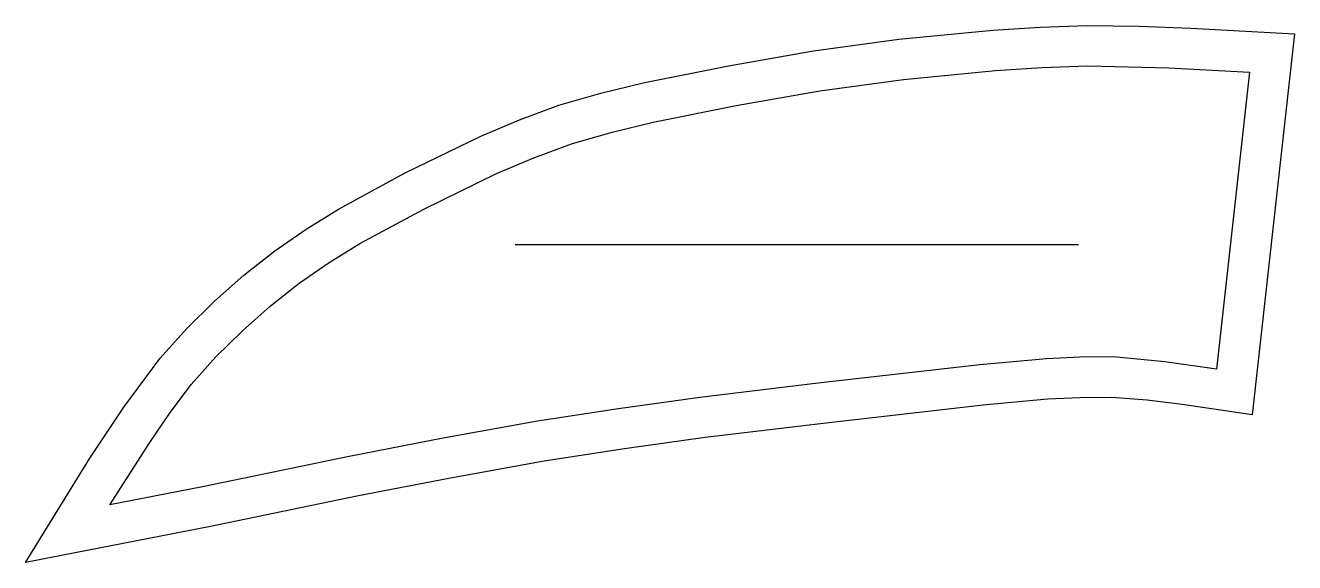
# Model space of a CAD drawing. Header units: inches. Extents: x 0 to 12.4, y 0 to 5.2.
import ezdxf

# ---------------------------------------------------------------- set-up
doc = ezdxf.new("R2010")
doc.units = ezdxf.units.IN

msp = doc.modelspace()

# ---------------------------------------------------------------- linework, layer by layer
at = {"layer": 'T001L001'}
for points in [[(0, 0), (0.629, 1.016), (0.959, 1.512), (1.313, 1.991), (1.569, 2.275), (1.842, 2.543), (2.128, 2.797), (2.428, 3.035), (2.733, 3.245), (3.048, 3.439), (3.7, 3.792), (4.436, 4.15), (4.812, 4.309), (5.195, 4.451), (5.603, 4.569), (6.015, 4.669), (6.848, 4.835), (7.676, 4.98), (8.508, 5.093), (9.423, 5.182), (9.882, 5.212), (10.341, 5.228), (10.846, 5.22), (11.351, 5.201), (12.361, 5.145), (11.947, 1.437), (11.265, 1.538), (10.924, 1.58), (10.581, 1.607), (10.268, 1.605), (9.955, 1.589), (9.329, 1.533), (7.768, 1.354), (6.62, 1.216), (5.835, 1.108), (5.052, 0.987), (4.139, 0.822), (3.229, 0.645), (1.803, 0.352), (0, 0)], [(0.824, 0.562), (1.204, 1.159), (1.403, 1.452), (1.615, 1.734), (1.856, 2.002), (2.114, 2.254), (2.383, 2.494), (2.666, 2.719), (2.957, 2.919), (3.258, 3.105), (3.881, 3.441), (4.589, 3.786), (4.951, 3.939), (5.32, 4.076), (5.715, 4.19), (6.115, 4.287), (6.923, 4.448), (7.736, 4.59), (8.552, 4.702), (9.449, 4.789), (9.898, 4.818), (10.348, 4.833), (11.136, 4.814), (11.923, 4.774), (11.6, 1.883), (11.097, 1.954), (10.593, 2.002), (10.268, 2), (9.943, 1.982), (9.295, 1.926), (7.722, 1.745), (6.568, 1.606), (5.777, 1.497), (4.988, 1.375), (4.069, 1.21), (3.153, 1.031), (1.726, 0.738), (0.824, 0.562)], [(4.769, 3.096), (10.257, 3.096)]]:
    msp.add_lwpolyline(points, dxfattribs=at)

doc.saveas('drawing.dxf')
